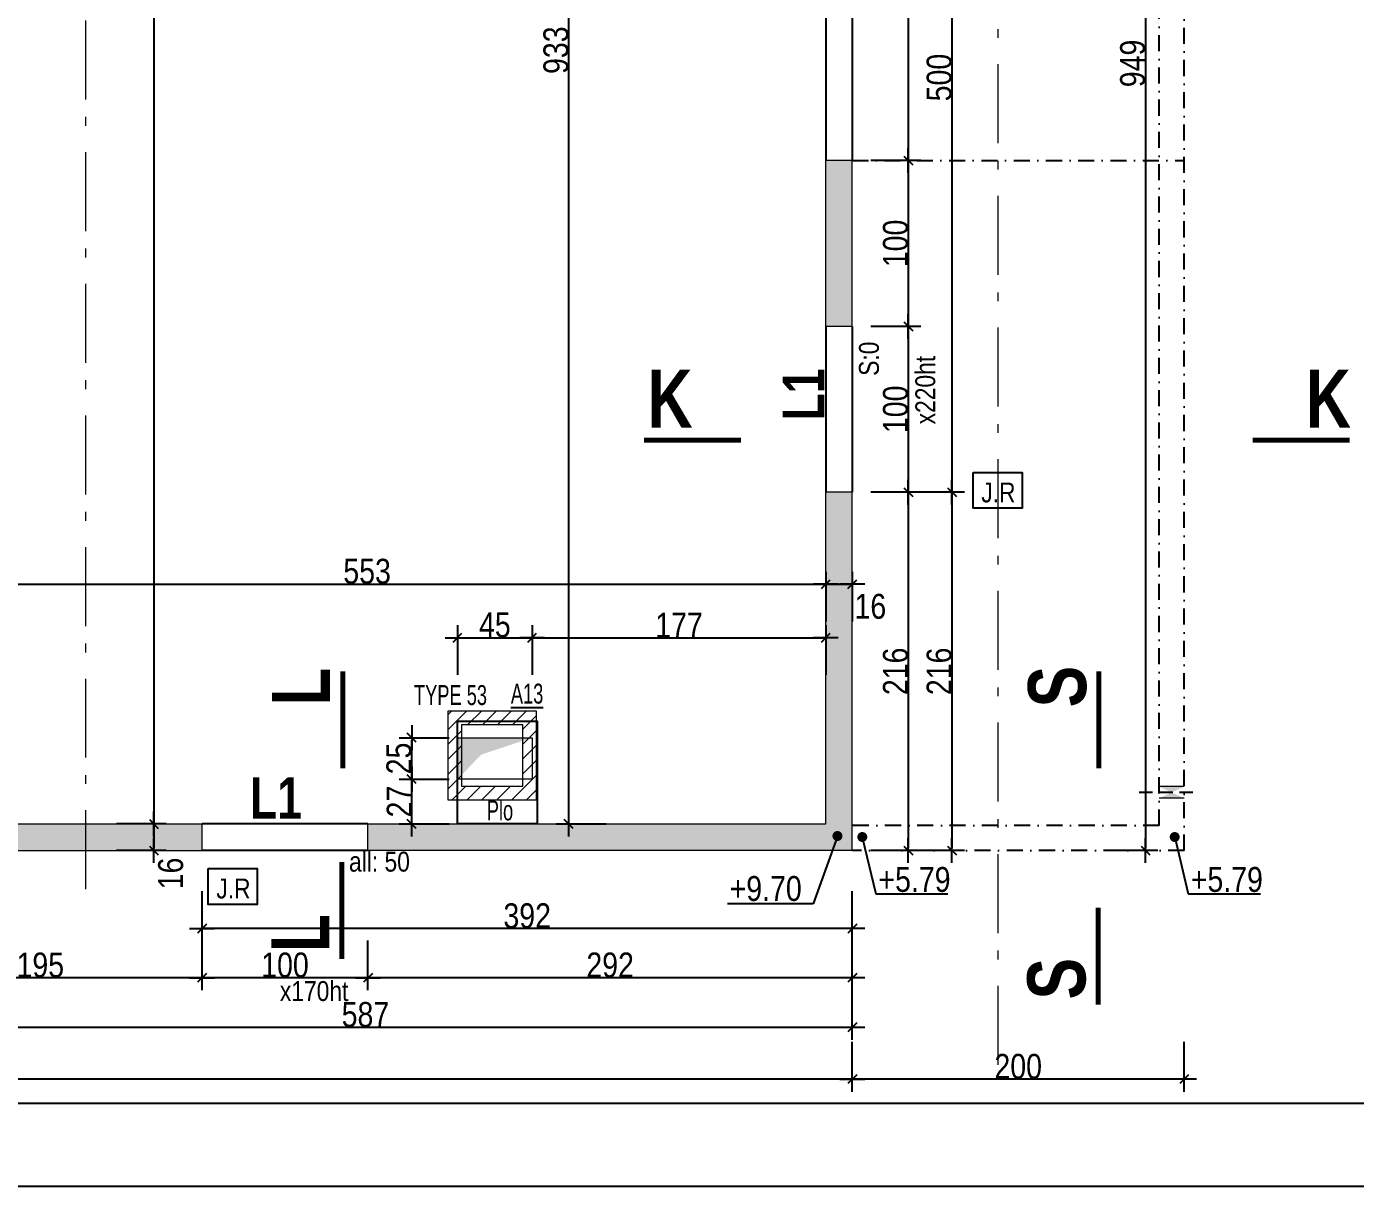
# Model space of a CAD drawing. Header units: centimetres. Extents: x -10252 to 0, y 2374 to 6574.
# Drawn here: x -6801 to -5999, y 2374 to 3073 of the extents above; entities that cross this region are included whole.
import ezdxf
from ezdxf.enums import TextEntityAlignment as Align

# ---------------------------------------------------------------- set-up
doc = ezdxf.new("R2010")
doc.units = ezdxf.units.CM
doc.header["$LTSCALE"] = 12.7
doc.header["$PDMODE"] = 1
doc.header["$PDSIZE"] = -2
for name, pattern in [('CACHEX2', [19.05, 12.7, -6.35]), ('Style de ligne -6', [2.08328, 1.25, -0.41656, 0.13886, -0.27786]), ('TIRETPTX2', [50.8, 25.4, -12.7, 0, -12.7])]:
    doc.linetypes.add(name, pattern=pattern)
for name, color, linetype in [('01_cote_gen', 4, 'Continuous'), ('01_linteaux', 2, 'Continuous'), ('01_poch_murs', 253, 'Continuous'), ('01_texte', 230, 'Continuous'), ('AA_COTES', 2, 'Continuous'), ('prlm-GT', 242, 'Continuous')]:
    doc.layers.add(name, color=color, linetype=linetype)
for name, color, linetype, lineweight in [('01_murs_coup', 5, 'Continuous', 60), ('01_résv', 32, 'Continuous', 9), ('B Général', 7, 'Continuous', 5)]:
    doc.layers.add(name, color=color, linetype=linetype, lineweight=lineweight)
doc.styles.add('ARIAL NA', font='ARIALN.TTF')
doc.styles.add('impact', font='impact.ttf')
doc.styles.add('STYLE2', font='ARIALN.TTF')
doc.dimstyles.new('JB50', dxfattribs={"dimscale": 0.1, "dimtxt": 150, "dimasz": 15, "dimexe": 0.1, "dimexo": 0.1, "dimgap": 0.09, "dimtad": 1, "dimdec": 1, "dimdsep": 46, "dimtxsty": 'STYLE2', "dimblk1": 'BOND_G', "dimblk2": 'BOND_D', "dimsah": 1, "dimcen": 1.5, "dimdle": 0.01, "dimse1": 1, "dimse2": 1, "dimclrd": 4, "dimclre": 2, "dimclrt": 6, "dimazin": 2, "dimtfac": 2.333333, "dimtdec": 1, "dimtix": 1, "dimtmove": 2, "dimatfit": 3, "dimldrblk": 'BOND_G', "dimfxl": 1, "dimtolj": 1, "dimtzin": 0, "dimarcsym": 0})

# ---------------------------------------------------------------- blocks, each defined once
blk = doc.blocks.new('BOND_G')
at = {"layer": 'AA_COTES', "color": 0}
for p, q in [((0, -5), (0, 15)), ((5, 0), (-5, 0)), ((1.77, 1.77), (-1.77, -1.77))]:
    blk.add_line(p, q, dxfattribs=at)
blk = doc.blocks.new('BOND_D')
at = {"layer": 'AA_COTES', "color": 0}
for p, q in [((5, 0), (-5, 0)), ((-1.77, -1.77), (1.77, 1.77)), ((0, 5), (0, -15))]:
    blk.add_line(p, q, dxfattribs=at)
blk = doc.blocks.new('*D1573')
at = {"layer": '01_cote_gen', "color": 4, "lineweight": -2, "transparency": 16777216}
blk.add_line((-6870.24, 2736.99), (-6320.24, 2736.99), dxfattribs=at)
at = {"layer": 'Defpoints', "color": 0, "transparency": 16777216}
for p in [(-6318.74, 2736.99), (-6871.74, 2714.49), (-6318.74, 2714.49)]:
    blk.add_point(p, dxfattribs=at)
at = {"layer": '01_cote_gen', "color": 4, "lineweight": -2, "transparency": 16777216, "xscale": 1.5, "yscale": 1.5, "zscale": 1.5, "rotation": 180}
blk.add_blockref('BOND_G', (-6871.74, 2736.99), dxfattribs=at)
at = {"layer": '01_cote_gen', "color": 4, "lineweight": -2, "transparency": 16777216, "xscale": 1.5, "yscale": 1.5, "zscale": 1.5}
blk.add_blockref('BOND_D', (-6318.74, 2736.99), dxfattribs=at)
at = {"layer": '01_cote_gen', "color": 6, "transparency": 16777216, "insert": (-6595.24, 2744.66), "char_height": 15, "attachment_point": 5, "style": 'STYLE2'}
blk.add_mtext('\\A1;553', dxfattribs=at)
blk = doc.blocks.new('*D1574')
at = {"layer": '01_cote_gen', "color": 4, "lineweight": -2, "transparency": 16777216}
blk.add_line((-6317.24, 2736.99), (-6304.24, 2736.99), dxfattribs=at)
at = {"layer": 'Defpoints', "color": 0, "transparency": 16777216}
for p in [(-6302.74, 2736.99), (-6318.74, 2723.54), (-6302.74, 2723.54)]:
    blk.add_point(p, dxfattribs=at)
at = {"layer": '01_cote_gen', "color": 4, "lineweight": -2, "transparency": 16777216, "xscale": 1.5, "yscale": 1.5, "zscale": 1.5, "rotation": 180}
blk.add_blockref('BOND_G', (-6318.74, 2736.99), dxfattribs=at)
at = {"layer": '01_cote_gen', "color": 4, "lineweight": -2, "transparency": 16777216, "xscale": 1.5, "yscale": 1.5, "zscale": 1.5}
blk.add_blockref('BOND_D', (-6302.74, 2736.99), dxfattribs=at)
at = {"layer": '01_cote_gen', "color": 6, "transparency": 16777216, "insert": (-6291.87, 2723.52), "char_height": 15, "attachment_point": 5, "style": 'STYLE2'}
blk.add_mtext('\\A1;16', dxfattribs=at)
blk = doc.blocks.new('*D1354')
at = {"layer": '01_cote_gen', "color": 4, "lineweight": -2, "transparency": 16777216}
blk.add_line((-6304.24, 2438.5), (-8361.25, 2438.5), dxfattribs=at)
at = {"layer": 'Defpoints', "color": 0, "transparency": 16777216}
for p in [(-8362.75, 2530.2), (-6302.74, 2530.2), (-8362.75, 2438.5)]:
    blk.add_point(p, dxfattribs=at)
at = {"layer": '01_cote_gen', "color": 4, "lineweight": -2, "transparency": 16777216, "xscale": 1.5, "yscale": 1.5, "zscale": 1.5, "rotation": 180}
blk.add_blockref('BOND_D', (-8362.75, 2438.5), dxfattribs=at)
at = {"layer": '01_cote_gen', "color": 4, "lineweight": -2, "transparency": 16777216, "xscale": 1.5, "yscale": 1.5, "zscale": 1.5}
blk.add_blockref('BOND_G', (-6302.74, 2438.5), dxfattribs=at)
at = {"layer": '01_cote_gen', "color": 6, "transparency": 16777216, "insert": (-7332.74, 2446.17), "char_height": 15, "attachment_point": 5, "style": 'STYLE2'}
blk.add_mtext('\\A1;2060', dxfattribs=at)
blk = doc.blocks.new('*D1355')
at = {"layer": '01_cote_gen', "color": 4, "lineweight": -2, "transparency": 16777216}
blk.add_line((-6304.24, 2499.61), (-6593.24, 2499.61), dxfattribs=at)
at = {"layer": 'Defpoints', "color": 0, "transparency": 16777216}
for p in [(-6594.74, 2560.03), (-6302.74, 2560.03), (-6594.74, 2499.61)]:
    blk.add_point(p, dxfattribs=at)
at = {"layer": '01_cote_gen', "color": 4, "lineweight": -2, "transparency": 16777216, "xscale": 1.5, "yscale": 1.5, "zscale": 1.5, "rotation": 180}
blk.add_blockref('BOND_D', (-6594.74, 2499.61), dxfattribs=at)
at = {"layer": '01_cote_gen', "color": 4, "lineweight": -2, "transparency": 16777216, "xscale": 1.5, "yscale": 1.5, "zscale": 1.5}
blk.add_blockref('BOND_G', (-6302.74, 2499.61), dxfattribs=at)
at = {"layer": '01_cote_gen', "color": 6, "transparency": 16777216, "insert": (-6448.74, 2507.28), "char_height": 15, "attachment_point": 5, "style": 'STYLE2'}
blk.add_mtext('\\A1;292', dxfattribs=at)
blk = doc.blocks.new('*D1356')
at = {"layer": '01_cote_gen', "color": 4, "lineweight": -2, "transparency": 16777216}
blk.add_line((-6596.24, 2499.61), (-6693.24, 2499.61), dxfattribs=at)
at = {"layer": 'Defpoints', "color": 0, "transparency": 16777216}
for p in [(-6694.74, 2560.03), (-6594.74, 2560.03), (-6694.74, 2499.61)]:
    blk.add_point(p, dxfattribs=at)
at = {"layer": '01_cote_gen', "color": 4, "lineweight": -2, "transparency": 16777216, "xscale": 1.5, "yscale": 1.5, "zscale": 1.5, "rotation": 180}
blk.add_blockref('BOND_D', (-6694.74, 2499.61), dxfattribs=at)
at = {"layer": '01_cote_gen', "color": 4, "lineweight": -2, "transparency": 16777216, "xscale": 1.5, "yscale": 1.5, "zscale": 1.5}
blk.add_blockref('BOND_G', (-6594.74, 2499.61), dxfattribs=at)
at = {"layer": '01_cote_gen', "color": 6, "transparency": 16777216, "insert": (-6644.74, 2507.28), "char_height": 15, "attachment_point": 5, "style": 'STYLE2'}
blk.add_mtext('\\A1;100', dxfattribs=at)
blk = doc.blocks.new('*D1357')
at = {"layer": '01_cote_gen', "color": 4, "lineweight": -2, "transparency": 16777216}
blk.add_line((-6696.24, 2499.61), (-6888.24, 2499.61), dxfattribs=at)
at = {"layer": 'Defpoints', "color": 0, "transparency": 16777216}
for p in [(-6889.74, 2560.03), (-6694.74, 2560.03), (-6889.74, 2499.61)]:
    blk.add_point(p, dxfattribs=at)
at = {"layer": '01_cote_gen', "color": 4, "lineweight": -2, "transparency": 16777216, "xscale": 1.5, "yscale": 1.5, "zscale": 1.5, "rotation": 180}
blk.add_blockref('BOND_D', (-6889.74, 2499.61), dxfattribs=at)
at = {"layer": '01_cote_gen', "color": 4, "lineweight": -2, "transparency": 16777216, "xscale": 1.5, "yscale": 1.5, "zscale": 1.5}
blk.add_blockref('BOND_G', (-6694.74, 2499.61), dxfattribs=at)
at = {"layer": '01_cote_gen', "color": 6, "transparency": 16777216, "insert": (-6792.24, 2507.28), "char_height": 15, "attachment_point": 5, "style": 'STYLE2'}
blk.add_mtext('\\A1;195', dxfattribs=at)
blk = doc.blocks.new('*D1373')
at = {"layer": '01_cote_gen', "color": 4, "lineweight": -2, "transparency": 16777216}
blk.add_line((-6126.05, 3523.89), (-6126.05, 2577.9), dxfattribs=at)
at = {"layer": 'Defpoints', "color": 0, "transparency": 16777216}
for p in [(-6120.83, 3525.39), (-6195.64, 2576.4), (-6126.05, 2576.4)]:
    blk.add_point(p, dxfattribs=at)
at = {"layer": '01_cote_gen', "color": 4, "lineweight": -2, "transparency": 16777216, "xscale": 1.5, "yscale": 1.5, "zscale": 1.5}
for name, p, rotation in [('BOND_G', (-6126.05, 3525.39), 90), ('BOND_D', (-6126.05, 2576.4), 270)]:
    blk.add_blockref(name, p, dxfattribs=dict(at, rotation=rotation))
at = {"layer": '01_cote_gen', "color": 6, "transparency": 16777216, "insert": (-6133.72, 3050.9), "char_height": 15, "attachment_point": 5, "rotation": 90, "style": 'STYLE2'}
blk.add_mtext('\\A1;949', dxfattribs=at)
blk = doc.blocks.new('*D1391')
at = {"layer": '01_cote_gen', "color": 4, "lineweight": -2, "transparency": 16777216}
blk.add_line((-6268.99, 3290.89), (-6268.99, 2993.89), dxfattribs=at)
at = {"layer": 'Defpoints', "color": 0, "transparency": 16777216}
for p in [(-6415.1, 3292.39), (-6290.43, 2992.39), (-6268.99, 2992.39)]:
    blk.add_point(p, dxfattribs=at)
at = {"layer": '01_cote_gen', "color": 4, "lineweight": -2, "transparency": 16777216, "xscale": 1.5, "yscale": 1.5, "zscale": 1.5}
for name, p, rotation in [('BOND_G', (-6268.99, 3292.39), 90), ('BOND_D', (-6268.99, 2992.39), 270)]:
    blk.add_blockref(name, p, dxfattribs=dict(at, rotation=rotation))
at = {"layer": '01_cote_gen', "color": 6, "transparency": 16777216, "insert": (-6276.66, 3200.16), "char_height": 15, "attachment_point": 5, "rotation": 90, "style": 'STYLE2'}
blk.add_mtext('\\A1;300', dxfattribs=at)
blk = doc.blocks.new('*D1392')
at = {"layer": '01_cote_gen', "color": 4, "lineweight": -2, "transparency": 16777216}
blk.add_line((-6268.99, 2990.89), (-6268.99, 2893.89), dxfattribs=at)
at = {"layer": 'Defpoints', "color": 0, "transparency": 16777216}
for p in [(-6290.43, 2992.39), (-6290.43, 2892.39), (-6268.99, 2892.39)]:
    blk.add_point(p, dxfattribs=at)
at = {"layer": '01_cote_gen', "color": 4, "lineweight": -2, "transparency": 16777216, "xscale": 1.5, "yscale": 1.5, "zscale": 1.5}
for name, p, rotation in [('BOND_G', (-6268.99, 2992.39), 90), ('BOND_D', (-6268.99, 2892.39), 270)]:
    blk.add_blockref(name, p, dxfattribs=dict(at, rotation=rotation))
at = {"layer": '01_cote_gen', "color": 6, "transparency": 16777216, "insert": (-6276.66, 2942.39), "char_height": 15, "attachment_point": 5, "rotation": 90, "style": 'STYLE2'}
blk.add_mtext('\\A1;100', dxfattribs=at)
blk = doc.blocks.new('*D1393')
at = {"layer": '01_cote_gen', "color": 4, "lineweight": -2, "transparency": 16777216}
blk.add_line((-6268.99, 2890.89), (-6268.99, 2793.89), dxfattribs=at)
at = {"layer": 'Defpoints', "color": 0, "transparency": 16777216}
for p in [(-6290.43, 2892.39), (-6298.43, 2792.39), (-6268.99, 2792.39)]:
    blk.add_point(p, dxfattribs=at)
at = {"layer": '01_cote_gen', "color": 4, "lineweight": -2, "transparency": 16777216, "xscale": 1.5, "yscale": 1.5, "zscale": 1.5}
for name, p, rotation in [('BOND_G', (-6268.99, 2892.39), 90), ('BOND_D', (-6268.99, 2792.39), 270)]:
    blk.add_blockref(name, p, dxfattribs=dict(at, rotation=rotation))
at = {"layer": '01_cote_gen', "color": 6, "transparency": 16777216, "insert": (-6276.66, 2842.39), "char_height": 15, "attachment_point": 5, "rotation": 90, "style": 'STYLE2'}
blk.add_mtext('\\A1;100', dxfattribs=at)
blk = doc.blocks.new('*D1394')
at = {"layer": '01_cote_gen', "color": 4, "lineweight": -2, "transparency": 16777216}
blk.add_line((-6268.99, 2790.89), (-6268.99, 2577.9), dxfattribs=at)
at = {"layer": 'Defpoints', "color": 0, "transparency": 16777216}
for p in [(-6290.43, 2792.39), (-6415.1, 2576.4), (-6268.99, 2576.4)]:
    blk.add_point(p, dxfattribs=at)
at = {"layer": '01_cote_gen', "color": 4, "lineweight": -2, "transparency": 16777216, "xscale": 1.5, "yscale": 1.5, "zscale": 1.5}
for name, p, rotation in [('BOND_G', (-6268.99, 2792.39), 90), ('BOND_D', (-6268.99, 2576.4), 270)]:
    blk.add_blockref(name, p, dxfattribs=dict(at, rotation=rotation))
at = {"layer": '01_cote_gen', "color": 6, "transparency": 16777216, "insert": (-6276.66, 2684.4), "char_height": 15, "attachment_point": 5, "rotation": 90, "style": 'STYLE2'}
blk.add_mtext('\\A1;216', dxfattribs=at)
blk = doc.blocks.new('*D1598')
at = {"layer": '01_cote_gen', "color": 4, "lineweight": -2, "transparency": 16777216}
blk.add_line((-6723.81, 4132.89), (-6723.81, 2593.9), dxfattribs=at)
at = {"layer": 'Defpoints', "color": 0, "transparency": 16777216}
for p in [(-6789.35, 4134.39), (-6789.35, 2592.4), (-6723.81, 2592.4)]:
    blk.add_point(p, dxfattribs=at)
at = {"layer": '01_cote_gen', "color": 4, "lineweight": -2, "transparency": 16777216, "xscale": 1.5, "yscale": 1.5, "zscale": 1.5}
for name, p, rotation in [('BOND_G', (-6723.81, 4134.39), 90), ('BOND_D', (-6723.81, 2592.4), 270)]:
    blk.add_blockref(name, p, dxfattribs=dict(at, rotation=rotation))
at = {"layer": '01_cote_gen', "color": 6, "transparency": 16777216, "insert": (-6731.48, 3363.4), "char_height": 15, "attachment_point": 5, "rotation": 90, "style": 'STYLE2'}
blk.add_mtext('\\A1;1542', dxfattribs=at)
blk = doc.blocks.new('*D1599')
at = {"layer": '01_cote_gen', "color": 4, "lineweight": -2, "transparency": 16777216}
blk.add_line((-6723.81, 2590.9), (-6723.81, 2577.9), dxfattribs=at)
at = {"layer": 'Defpoints', "color": 0, "transparency": 16777216}
for p in [(-6736.86, 2592.4), (-6736.86, 2576.4), (-6723.81, 2576.4)]:
    blk.add_point(p, dxfattribs=at)
at = {"layer": '01_cote_gen', "color": 4, "lineweight": -2, "transparency": 16777216, "xscale": 1.5, "yscale": 1.5, "zscale": 1.5}
for name, p, rotation in [('BOND_G', (-6723.81, 2592.4), 90), ('BOND_D', (-6723.81, 2576.4), 270)]:
    blk.add_blockref(name, p, dxfattribs=dict(at, rotation=rotation))
at = {"layer": '01_cote_gen', "color": 6, "transparency": 16777216, "insert": (-6713.59, 2562.55), "char_height": 15, "attachment_point": 5, "rotation": 90, "style": 'STYLE2'}
blk.add_mtext('\\A1;16', dxfattribs=at)
blk = doc.blocks.new('*D1399')
at = {"layer": '01_cote_gen', "color": 4, "lineweight": -2, "transparency": 16777216}
blk.add_line((-6304.24, 2469.78), (-6888.24, 2469.78), dxfattribs=at)
at = {"layer": 'Defpoints', "color": 0, "transparency": 16777216}
for p in [(-6302.74, 2492.11), (-6889.74, 2469.78), (-6889.74, 2462.28)]:
    blk.add_point(p, dxfattribs=at)
at = {"layer": '01_cote_gen', "color": 4, "lineweight": -2, "transparency": 16777216, "xscale": 1.5, "yscale": 1.5, "zscale": 1.5, "rotation": 180}
blk.add_blockref('BOND_D', (-6889.74, 2469.78), dxfattribs=at)
at = {"layer": '01_cote_gen', "color": 4, "lineweight": -2, "transparency": 16777216, "xscale": 1.5, "yscale": 1.5, "zscale": 1.5}
blk.add_blockref('BOND_G', (-6302.74, 2469.78), dxfattribs=at)
at = {"layer": '01_cote_gen', "color": 6, "transparency": 16777216, "insert": (-6596.24, 2477.45), "char_height": 15, "attachment_point": 5, "style": 'STYLE2'}
blk.add_mtext('\\A1;587', dxfattribs=at)
blk = doc.blocks.new('*D1447')
at = {"layer": '01_cote_gen', "color": 4, "lineweight": -2, "transparency": 16777216}
blk.add_line((-6104.24, 2438.5), (-6301.24, 2438.5), dxfattribs=at)
at = {"layer": 'Defpoints', "color": 0, "transparency": 16777216}
for p in [(-6102.74, 2620.4), (-6302.74, 2507.11), (-6302.74, 2438.5)]:
    blk.add_point(p, dxfattribs=at)
at = {"layer": '01_cote_gen', "color": 4, "lineweight": -2, "transparency": 16777216, "xscale": 1.5, "yscale": 1.5, "zscale": 1.5, "rotation": 180}
blk.add_blockref('BOND_D', (-6302.74, 2438.5), dxfattribs=at)
at = {"layer": '01_cote_gen', "color": 4, "lineweight": -2, "transparency": 16777216, "xscale": 1.5, "yscale": 1.5, "zscale": 1.5}
blk.add_blockref('BOND_G', (-6102.74, 2438.5), dxfattribs=at)
at = {"layer": '01_cote_gen', "color": 6, "transparency": 16777216, "insert": (-6202.74, 2446.17), "char_height": 15, "attachment_point": 5, "style": 'STYLE2'}
blk.add_mtext('\\A1;200', dxfattribs=at)
blk = doc.blocks.new('*D1507')
at = {"layer": '01_cote_gen', "color": 4, "lineweight": -2, "transparency": 16777216}
blk.add_line((-6539.24, 2704.71), (-6497.24, 2704.71), dxfattribs=at)
at = {"layer": 'Defpoints', "color": 0, "transparency": 16777216}
for p in [(-6495.74, 2704.71), (-6540.74, 2644.4), (-6495.74, 2644.4)]:
    blk.add_point(p, dxfattribs=at)
at = {"layer": '01_cote_gen', "color": 4, "lineweight": -2, "transparency": 16777216, "xscale": 1.5, "yscale": 1.5, "zscale": 1.5, "rotation": 180}
blk.add_blockref('BOND_G', (-6540.74, 2704.71), dxfattribs=at)
at = {"layer": '01_cote_gen', "color": 4, "lineweight": -2, "transparency": 16777216, "xscale": 1.5, "yscale": 1.5, "zscale": 1.5}
blk.add_blockref('BOND_D', (-6495.74, 2704.71), dxfattribs=at)
at = {"layer": '01_cote_gen', "color": 6, "transparency": 16777216, "insert": (-6518.24, 2712.35), "char_height": 15, "attachment_point": 5, "style": 'STYLE2'}
blk.add_mtext('\\A1;45', dxfattribs=at)
blk = doc.blocks.new('*D1508')
at = {"layer": '01_cote_gen', "color": 4, "lineweight": -2, "transparency": 16777216}
blk.add_line((-6494.24, 2704.71), (-6320.24, 2704.71), dxfattribs=at)
at = {"layer": 'Defpoints', "color": 0, "transparency": 16777216}
for p in [(-6318.74, 2704.71), (-6495.74, 2697.21), (-6318.74, 2688)]:
    blk.add_point(p, dxfattribs=at)
at = {"layer": '01_cote_gen', "color": 4, "lineweight": -2, "transparency": 16777216, "xscale": 1.5, "yscale": 1.5, "zscale": 1.5, "rotation": 180}
blk.add_blockref('BOND_G', (-6495.74, 2704.71), dxfattribs=at)
at = {"layer": '01_cote_gen', "color": 4, "lineweight": -2, "transparency": 16777216, "xscale": 1.5, "yscale": 1.5, "zscale": 1.5}
blk.add_blockref('BOND_D', (-6318.74, 2704.71), dxfattribs=at)
at = {"layer": '01_cote_gen', "color": 6, "transparency": 16777216, "insert": (-6407.24, 2712.25), "char_height": 15, "attachment_point": 5, "style": 'STYLE2'}
blk.add_mtext('\\A1;177', dxfattribs=at)
blk = doc.blocks.new('*D1509')
at = {"layer": '01_cote_gen', "color": 4, "lineweight": -2, "transparency": 16777216}
blk.add_line((-6568.36, 2593.9), (-6568.36, 2617.88), dxfattribs=at)
at = {"layer": 'Defpoints', "color": 0, "transparency": 16777216}
for p in [(-6568.36, 2619.38), (-6527.47, 2619.38), (-6530.66, 2592.4)]:
    blk.add_point(p, dxfattribs=at)
at = {"layer": '01_cote_gen', "color": 4, "lineweight": -2, "transparency": 16777216, "xscale": 1.5, "yscale": 1.5, "zscale": 1.5}
for name, p, rotation in [('BOND_D', (-6568.36, 2619.38), 90), ('BOND_G', (-6568.36, 2592.4), 270)]:
    blk.add_blockref(name, p, dxfattribs=dict(at, rotation=rotation))
at = {"layer": '01_cote_gen', "color": 6, "transparency": 16777216, "insert": (-6575.9, 2605.89), "char_height": 15, "attachment_point": 5, "rotation": 90, "style": 'STYLE2'}
blk.add_mtext('\\A1;27', dxfattribs=at)
blk = doc.blocks.new('*D1333')
at = {"layer": '01_cote_gen', "color": 4, "lineweight": -2, "transparency": 16777216}
blk.add_line((-6568.36, 2620.88), (-6568.36, 2642.9), dxfattribs=at)
at = {"layer": 'Defpoints', "color": 0, "transparency": 16777216}
for p in [(-6568.36, 2644.4), (-6533.31, 2644.4), (-6560.86, 2619.38)]:
    blk.add_point(p, dxfattribs=at)
at = {"layer": '01_cote_gen', "color": 4, "lineweight": -2, "transparency": 16777216, "xscale": 1.5, "yscale": 1.5, "zscale": 1.5}
for name, p, rotation in [('BOND_D', (-6568.36, 2644.4), 90), ('BOND_G', (-6568.36, 2619.38), 270)]:
    blk.add_blockref(name, p, dxfattribs=dict(at, rotation=rotation))
at = {"layer": '01_cote_gen', "color": 6, "transparency": 16777216, "insert": (-6576.02, 2631.89), "char_height": 15, "attachment_point": 5, "rotation": 90, "style": 'STYLE2'}
blk.add_mtext('\\A1;25', dxfattribs=at)
blk = doc.blocks.new('*D1530')
at = {"layer": '01_cote_gen', "color": 4, "lineweight": -2, "ltscale": 2, "transparency": 16777216}
blk.add_line((-6473.7, 2593.9), (-6473.7, 3523.89), dxfattribs=at)
at = {"layer": 'Defpoints', "color": 0, "ltscale": 2, "transparency": 16777216}
for p in [(-6473.7, 3525.39), (-6385.7, 3525.39), (-6385.7, 2592.4)]:
    blk.add_point(p, dxfattribs=at)
at = {"layer": '01_cote_gen', "color": 4, "lineweight": -2, "ltscale": 2, "transparency": 16777216, "xscale": 1.5, "yscale": 1.5, "zscale": 1.5}
for name, p, rotation in [('BOND_D', (-6473.7, 3525.39), 90), ('BOND_G', (-6473.7, 2592.4), 270)]:
    blk.add_blockref(name, p, dxfattribs=dict(at, rotation=rotation))
at = {"layer": '01_cote_gen', "color": 6, "ltscale": 2, "transparency": 16777216, "insert": (-6481.37, 3058.9), "char_height": 15, "attachment_point": 5, "rotation": 90, "style": 'STYLE2'}
blk.add_mtext('\\A1;933', dxfattribs=at)
blk = doc.blocks.new('*D1860')
at = {"layer": '01_cote_gen', "color": 4, "lineweight": -2, "ltscale": 2, "transparency": 16777216}
blk.add_line((-6242.66, 3290.89), (-6242.66, 2793.89), dxfattribs=at)
at = {"layer": 'Defpoints', "color": 0, "ltscale": 2, "transparency": 16777216}
for p in [(-6250.16, 3292.39), (-6261.49, 2792.39), (-6242.66, 2792.39)]:
    blk.add_point(p, dxfattribs=at)
at = {"layer": '01_cote_gen', "color": 4, "lineweight": -2, "ltscale": 2, "transparency": 16777216, "xscale": 1.5, "yscale": 1.5, "zscale": 1.5}
for name, p, rotation in [('BOND_G', (-6242.66, 3292.39), 90), ('BOND_D', (-6242.66, 2792.39), 270)]:
    blk.add_blockref(name, p, dxfattribs=dict(at, rotation=rotation))
at = {"layer": '01_cote_gen', "color": 6, "ltscale": 2, "transparency": 16777216, "insert": (-6250.33, 3042.39), "char_height": 15, "attachment_point": 5, "rotation": 90, "style": 'STYLE2'}
blk.add_mtext('\\A1;500', dxfattribs=at)
blk = doc.blocks.new('*D1861')
at = {"layer": '01_cote_gen', "color": 4, "lineweight": -2, "ltscale": 2, "transparency": 16777216}
blk.add_line((-6242.66, 2790.89), (-6242.66, 2577.9), dxfattribs=at)
at = {"layer": 'Defpoints', "color": 0, "ltscale": 2, "transparency": 16777216}
for p in [(-6250.16, 2792.39), (-6250.16, 2576.4), (-6242.66, 2576.4)]:
    blk.add_point(p, dxfattribs=at)
at = {"layer": '01_cote_gen', "color": 4, "lineweight": -2, "ltscale": 2, "transparency": 16777216, "xscale": 1.5, "yscale": 1.5, "zscale": 1.5}
for name, p, rotation in [('BOND_G', (-6242.66, 2792.39), 90), ('BOND_D', (-6242.66, 2576.4), 270)]:
    blk.add_blockref(name, p, dxfattribs=dict(at, rotation=rotation))
at = {"layer": '01_cote_gen', "color": 6, "ltscale": 2, "transparency": 16777216, "insert": (-6250.33, 2684.4), "char_height": 15, "attachment_point": 5, "rotation": 90, "style": 'STYLE2'}
blk.add_mtext('\\A1;216', dxfattribs=at)
blk = doc.blocks.new('*D1862')
at = {"layer": '01_cote_gen', "color": 4, "lineweight": -2, "ltscale": 2, "transparency": 16777216}
blk.add_line((-6304.24, 2529.29), (-6693.24, 2529.29), dxfattribs=at)
at = {"layer": 'Defpoints', "color": 0, "ltscale": 2, "transparency": 16777216}
for p in [(-6694.74, 2576.4), (-6302.74, 2576.4), (-6694.74, 2529.29)]:
    blk.add_point(p, dxfattribs=at)
at = {"layer": '01_cote_gen', "color": 4, "lineweight": -2, "ltscale": 2, "transparency": 16777216, "xscale": 1.5, "yscale": 1.5, "zscale": 1.5, "rotation": 180}
blk.add_blockref('BOND_D', (-6694.74, 2529.29), dxfattribs=at)
at = {"layer": '01_cote_gen', "color": 4, "lineweight": -2, "ltscale": 2, "transparency": 16777216, "xscale": 1.5, "yscale": 1.5, "zscale": 1.5}
blk.add_blockref('BOND_G', (-6302.74, 2529.29), dxfattribs=at)
at = {"layer": '01_cote_gen', "color": 6, "ltscale": 2, "transparency": 16777216, "insert": (-6498.74, 2536.96), "char_height": 15, "attachment_point": 5, "style": 'STYLE2'}
blk.add_mtext('\\A1;392', dxfattribs=at)

msp = doc.modelspace()

# ---------------------------------------------------------------- hatches: boundary and pattern name
at = {"layer": '01_poch_murs', "ltscale": 2}
h = msp.add_hatch(color=256, dxfattribs=at)
h.dxf.hatch_style = 1
h.paths.add_polyline_path([(-7689.78, 3868.4), (-7705.78, 3868.4), (-7705.78, 3768.4), (-7689.78, 3768.4)])
h.paths.add_polyline_path([(-7689.78, 3668.4), (-7705.78, 3668.4), (-7705.78, 3542.39), (-8072.78, 3542.39), (-8125.7, 3366.11), (-8110.37, 3361.51), (-8061.48, 3524.39), (-7368.78, 3524.39), (-7368.78, 3372.39), (-7037.74, 3372.39), (-7037.74, 3367.39), (-7019.74, 3367.39), (-7019.74, 3672.39), (-7037.74, 3672.39), (-7037.74, 3390.39), (-7350.78, 3390.39), (-7350.78, 3542.39), (-7689.78, 3542.39)])
h.paths.add_polyline_path([(-8139.12, 3265.73), (-8154.45, 3270.33), (-8215.81, 3065.91), (-8200.49, 3061.31)])
h.paths.add_polyline_path([(-8194.74, 2592.4), (-8341.24, 2592.4), (-8229.24, 2965.53), (-8244.56, 2970.13), (-8362.75, 2576.4), (-8194.74, 2576.4)])
h.paths.add_polyline_path([(-7571.78, 2836.4), (-7382.74, 2836.4), (-7382.74, 2852.4), (-7587.78, 2852.4), (-7587.78, 2592.4), (-8094.74, 2592.4), (-8094.74, 2576.4), (-7571.78, 2576.4)])
h.paths.add_polyline_path([(-6871.74, 3770.39), (-6889.74, 3770.39), (-6889.74, 3228.38), (-6889.74, 3210.38), (-6889.74, 2852.4), (-7082.74, 2852.14), (-7082.74, 2836.14), (-6889.74, 2836.4), (-6889.74, 2576.4), (-6694.74, 2576.4), (-6694.74, 2592.4), (-6871.74, 2592.4)])
h.paths.add_polyline_path([(-6302.74, 2792.39), (-6318.74, 2792.39), (-6318.74, 2592.4), (-6594.74, 2592.4), (-6594.74, 2576.4), (-6302.74, 2576.4)])
h.paths.add_polyline_path([(-6302.74, 2992.39), (-6318.74, 2992.39), (-6318.74, 2892.39), (-6302.74, 2892.39)])
h.paths.add_polyline_path([(-7078.54, 3439.02), (-7028.4, 3439.02), (-7028.4, 3457.4), (-7078.54, 3457.4)], flags=25)
at = {"layer": '01_résv'}
h = msp.add_hatch(dxfattribs=at)
h.set_pattern_fill('ANSI31', color=256, scale=2)
h.paths.add_polyline_path([(-6493.08, 2660.42), (-6546.58, 2660.42), (-6546.58, 2606.92), (-6493.08, 2606.92)])
h.paths.add_polyline_path([(-6538.33, 2615.17), (-6538.33, 2652.17), (-6501.33, 2652.17), (-6501.33, 2615.17)], flags=16)

# ---------------------------------------------------------------- linework, layer by layer
at = {"layer": '01_cote_gen'}
msp.add_line((-3217.41, 2373.88), (-10252.01, 2373.88), dxfattribs=at)
at = {"layer": '01_linteaux', "linetype": 'TIRETPTX2', "ltscale": 0.03}
for p, q in [((-6117.74, 2591.4), (-6117.74, 3525.39)), ((-6102.74, 2576.4), (-6102.74, 3525.39)), ((-6302.74, 2992.39), (-6102.74, 2992.39)), ((-6117.74, 2591.4), (-6302.74, 2591.4)), ((-6102.74, 2576.4), (-6302.74, 2576.4))]:
    msp.add_line(p, q, dxfattribs=at)
at = {"layer": '01_linteaux'}
for p, q in [((-6318.74, 3292.39), (-6318.74, 2992.39)), ((-6302.74, 3292.39), (-6302.74, 2992.39)), ((-6318.74, 2892.39), (-6318.74, 2792.39)), ((-6302.74, 2892.39), (-6302.74, 2792.39)), ((-6594.74, 2592.4), (-6694.74, 2592.4)), ((-6594.74, 2576.4), (-6694.74, 2576.4))]:
    msp.add_line(p, q, dxfattribs=at)
at = {"layer": '01_linteaux', "linetype": 'CACHEX2', "ltscale": 0.05}
msp.add_line((-6097.5, 2611.4), (-6131.04, 2611.4), dxfattribs=at)
at = {"layer": '01_murs_coup', "linetype": 'Continuous', "lineweight": 18}
for p, q in [((-6318.74, 2892.39), (-6318.74, 2992.39)), ((-6302.74, 2992.39), (-6318.74, 2992.39)), ((-6302.74, 2892.39), (-6302.74, 2992.39)), ((-6302.74, 2892.39), (-6318.74, 2892.39)), ((-6318.74, 2592.4), (-6318.74, 2792.39)), ((-6302.74, 2792.39), (-6318.74, 2792.39)), ((-6302.74, 2576.4), (-6302.74, 2792.39)), ((-6871.74, 2592.4), (-6694.74, 2592.4)), ((-6694.74, 2576.4), (-6694.74, 2592.4)), ((-6594.74, 2592.4), (-6318.74, 2592.4)), ((-6594.74, 2576.4), (-6594.74, 2592.4)), ((-6889.74, 2576.4), (-6694.74, 2576.4)), ((-6302.74, 2576.4), (-6594.74, 2576.4))]:
    msp.add_line(p, q, dxfattribs=at)
at = {"layer": '01_résv'}
for p, q in [((-6493.08, 2660.42), (-6546.58, 2660.42)), ((-6546.58, 2660.42), (-6546.58, 2606.92)), ((-6493.08, 2606.92), (-6493.08, 2660.42)), ((-6501.33, 2652.17), (-6538.33, 2652.17)), ((-6538.33, 2652.17), (-6538.33, 2615.17)), ((-6501.33, 2615.17), (-6501.33, 2652.17)), ((-6540.76, 2619.33), (-6540.74, 2644.4)), ((-6540.74, 2644.4), (-6495.74, 2644.4)), ((-6495.74, 2644.4), (-6495.64, 2619.5)), ((-6495.64, 2619.5), (-6540.76, 2619.33)), ((-6538.33, 2615.17), (-6501.33, 2615.17)), ((-6102.74, 2614.9), (-6117.74, 2614.9)), ((-6546.58, 2606.92), (-6493.08, 2606.92)), ((-6102.74, 2607.9), (-6117.74, 2607.9))]:
    msp.add_line(p, q, dxfattribs=at)
for points in [[(-6540.64, 2619.33), (-6540.74, 2644.4), (-6526.63, 2634.12)], [(-6540.74, 2644.4), (-6495.74, 2644.4), (-6526.63, 2634.12)], [(-6117.74, 2614.9), (-6102.74, 2614.9), (-6102.74, 2607.9), (-6117.74, 2607.9)]]:
    msp.add_solid(points, dxfattribs=at)
at = {"layer": '01_texte'}
for p, q in [((-6311.71, 2585.13), (-6326.36, 2544.32)), ((-6296.72, 2584.54), (-6288.57, 2550.28)), ((-6108.42, 2584.54), (-6100.28, 2550.28)), ((-6288.57, 2550.28), (-6245.07, 2550.28)), ((-6100.28, 2550.28), (-6056.78, 2550.28)), ((-6326.36, 2544.32), (-6377.92, 2544.32)), ((-3217.41, 2423.88), (-10202.01, 2423.88))]:
    msp.add_line(p, q, dxfattribs=at)
at = {"layer": '01_texte', "const_width": 3}
for points in [[(-6369.79, 2823.73), (-6428.29, 2823.73)], [(-6003, 2823.73), (-6061.5, 2823.73)], [(-6609.96, 2684.46), (-6609.96, 2625.96)], [(-6154.15, 2684.46), (-6154.15, 2625.96)], [(-6610.39, 2569.4), (-6610.39, 2510.9)], [(-6154.58, 2541.9), (-6154.58, 2483.4)]]:
    msp.add_lwpolyline(points, dxfattribs=at)
at = {"layer": '01_texte'}
for points in [[(-6229.9, 2804.33), (-6200.44, 2804.33), (-6200.44, 2782.69), (-6229.9, 2782.69)], [(-6691.03, 2565.55), (-6661.57, 2565.55), (-6661.57, 2543.91), (-6691.03, 2543.91)]]:
    msp.add_lwpolyline(points, close=True, dxfattribs=at)
at = {"layer": '01_texte', "const_width": 3}
for points in [[(-6313.21, 2585.13, 1), (-6310.21, 2585.13, 1)], [(-6298.22, 2584.54, 1), (-6295.22, 2584.54, 1)], [(-6109.92, 2584.54, 1), (-6106.92, 2584.54, 1)]]:
    msp.add_lwpolyline(points, format="xyb", close=True, dxfattribs=at)
at = {"layer": 'B Général', "color": 1, "linetype": 'Style de ligne -6', "lineweight": 13, "ltscale": 3, "true_color": 0xff0000}
for p, q in [((-6214.78, 2447.23), (-6214.78, 5610.21)), ((-6764.8, 2553), (-6764.8, 5509.25))]:
    msp.add_line(p, q, dxfattribs=at)
at = {"layer": 'B Général', "color": 7, "linetype": 'Continuous', "lineweight": 5}
msp.add_line((-6594.74, 2592.4), (-6549.74, 2592.4), dxfattribs=at)
at = {"layer": 'prlm-GT'}
msp.add_lwpolyline([(-6540.74, 2654.4), (-6492.74, 2654.4), (-6492.74, 2592.4), (-6540.74, 2592.4)], close=True, dxfattribs=at)
msp.add_lwpolyline([(-6540.74, 2654.4), (-6492.74, 2654.4), (-6492.74, 2592.4), (-6540.74, 2592.4)], close=True, dxfattribs=at)

# ---------------------------------------------------------------- texts
at = {"layer": '01_résv', "style": 'ARIAL NA', "width": 0.8}
msp.add_text('TYPE 53', height=12, dxfattribs=at).set_placement((-6566.97, 2664.11))
at = {"layer": '01_texte', "style": 'ARIAL NA'}
for s, p in [('S:0', (-6286.73, 2862.58)), ('x220ht', (-6252.76, 2833.34))]:
    msp.add_text(s, height=12, rotation=90, dxfattribs=at).set_placement(p)
at = {"layer": '01_texte', "style": 'impact'}
for s, height, rotation, p in [('K', 35, 0, (-6412.58, 2820.88)), ('L1', 25, 90, (-6312.18, 2851.34)), ('K', 35, 0, (-6015.71, 2820.88)), ('L', 35, 90, (-6607.11, 2675.21)), ('S', 35, 90, (-6151.3, 2675.21)), ('L', 35, 90, (-6607.54, 2526.61)), ('S', 35, 90, (-6151.73, 2499.11))]:
    msp.add_text(s, height=height, rotation=rotation, dxfattribs=at).set_placement(p, align=Align.BOTTOM_CENTER)
at = {"layer": '01_texte', "style": 'ARIAL NA'}
for s, height, p in [('J.R', 12, (-6224.98, 2786.26)), ('all: 50', 12, (-6606.14, 2563.67)), ('+5.79', 15, (-6287, 2551.46)), ('+5.79', 15, (-6098.71, 2551.46)), ('J.R', 12, (-6686.11, 2547.48)), ('+9.70', 15, (-6376.71, 2546.01)), ('x170ht', 12, (-6647.82, 2485.66))]:
    msp.add_text(s, height=height, dxfattribs=at).set_placement(p)
at = {"layer": '01_texte', "style": 'STYLE2', "width": 0.8}
for s, p in [('%%UA13', (-6508.58, 2664.98)), ('Plo', (-6523.09, 2594.59))]:
    msp.add_text(s, height=12, dxfattribs=at).set_placement(p)
at = {"layer": '01_texte', "style": 'impact'}
msp.add_text('L1', height=25, dxfattribs=at).set_placement((-6650.21, 2588.06), align=Align.BOTTOM_CENTER)

# ---------------------------------------------------------------- dimensions: what is measured, and where the dimension line sits
at = {"layer": '01_cote_gen'}
for base, p1, p2, picture, middle in [((-6723.81, 2592.4), (-6789.35, 4134.39), (-6789.35, 2592.4), '*D1598', (-6731.48, 3363.4)), ((-6126.05, 2576.4), (-6120.83, 3525.39), (-6195.64, 2576.4), '*D1373', (-6133.72, 3050.9)), ((-6268.99, 2892.39), (-6290.43, 2992.39), (-6290.43, 2892.39), '*D1392', (-6276.66, 2942.39)), ((-6268.99, 2792.39), (-6290.43, 2892.39), (-6298.43, 2792.39), '*D1393', (-6276.66, 2842.39)), ((-6268.99, 2576.4), (-6290.43, 2792.39), (-6415.1, 2576.4), '*D1394', (-6276.66, 2684.4)), ((-6568.36, 2644.4), (-6560.86, 2619.38), (-6533.31, 2644.4), '*D1333', (-6576.02, 2631.89)), ((-6568.36, 2619.38), (-6530.66, 2592.4), (-6527.47, 2619.38), '*D1509', (-6575.9, 2605.89))]:
    dim = msp.add_linear_dim(base=base, p1=p1, p2=p2, angle=90, dimstyle='JB50', dxfattribs=at)
    dim.commit()
    dim.dimension.update_dxf_attribs({"geometry": picture, "text_midpoint": middle})
at = {"layer": '01_cote_gen', "ltscale": 2}
for base, p1, p2, picture, middle in [((-6473.7, 3525.39), (-6385.7, 2592.4), (-6385.7, 3525.39), '*D1530', (-6481.37, 3058.9)), ((-6242.66, 2792.39), (-6250.16, 3292.39), (-6261.49, 2792.39), '*D1860', (-6250.33, 3042.39)), ((-6242.66, 2576.4), (-6250.16, 2792.39), (-6250.16, 2576.4), '*D1861', (-6250.33, 2684.4))]:
    dim = msp.add_linear_dim(base=base, p1=p1, p2=p2, angle=90, dimstyle='JB50', dxfattribs=at)
    dim.commit()
    dim.dimension.update_dxf_attribs({"geometry": picture, "text_midpoint": middle})
at = {"layer": '01_cote_gen'}
for base, p1, p2, picture, middle in [((-6268.99, 2992.39), (-6415.1, 3292.39), (-6290.43, 2992.39), '*D1391', (-6276.66, 3200.16)), ((-6723.81, 2576.4), (-6736.86, 2592.4), (-6736.86, 2576.4), '*D1599', (-6713.59, 2562.55))]:
    dim = msp.add_linear_dim(base=base, p1=p1, p2=p2, angle=90, dimstyle='JB50', dxfattribs=at)
    dim.commit()
    dim.dimension.update_dxf_attribs({"geometry": picture, "text_midpoint": middle, "dimtype": 160})
for base, p1, p2, picture, middle in [((-6318.74, 2736.99), (-6871.74, 2714.49), (-6318.74, 2714.49), '*D1573', (-6595.24, 2744.66)), ((-6495.74, 2704.71), (-6540.74, 2644.4), (-6495.74, 2644.4), '*D1507', (-6518.24, 2712.35)), ((-6318.74, 2704.71), (-6495.74, 2697.21), (-6318.74, 2688), '*D1508', (-6407.24, 2712.25)), ((-6302.74, 2438.5), (-6102.74, 2620.4), (-6302.74, 2507.11), '*D1447', (-6202.74, 2446.17)), ((-6889.74, 2499.61), (-6694.74, 2560.03), (-6889.74, 2560.03), '*D1357', (-6792.24, 2507.28)), ((-6694.74, 2499.61), (-6594.74, 2560.03), (-6694.74, 2560.03), '*D1356', (-6644.74, 2507.28)), ((-6594.74, 2499.61), (-6302.74, 2560.03), (-6594.74, 2560.03), '*D1355', (-6448.74, 2507.28)), ((-8362.75, 2438.5), (-6302.74, 2530.2), (-8362.75, 2530.2), '*D1354', (-7332.74, 2446.17)), ((-6889.74, 2469.78), (-6302.74, 2492.11), (-6889.74, 2462.28), '*D1399', (-6596.24, 2477.45))]:
    dim = msp.add_linear_dim(base=base, p1=p1, p2=p2, dimstyle='JB50', dxfattribs=at)
    dim.commit()
    dim.dimension.update_dxf_attribs({"geometry": picture, "text_midpoint": middle})
dim = msp.add_linear_dim(base=(-6302.74, 2736.99), p1=(-6318.74, 2723.54), p2=(-6302.74, 2723.54), dimstyle='JB50', dxfattribs=at)
dim.commit()
dim.dimension.update_dxf_attribs({"geometry": '*D1574', "text_midpoint": (-6291.87, 2723.52), "dimtype": 160})
at = {"layer": '01_cote_gen', "ltscale": 2}
dim = msp.add_linear_dim(base=(-6694.74, 2529.29), p1=(-6302.74, 2576.4), p2=(-6694.74, 2576.4), dimstyle='JB50', dxfattribs=at)
dim.commit()
dim.dimension.update_dxf_attribs({"geometry": '*D1862', "text_midpoint": (-6498.74, 2536.96)})

doc.saveas('drawing.dxf')
